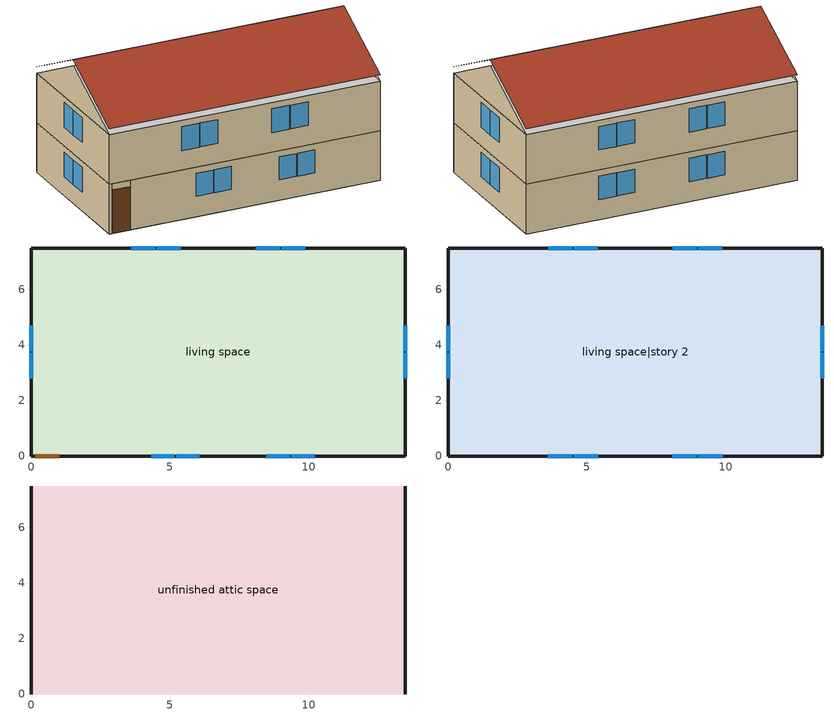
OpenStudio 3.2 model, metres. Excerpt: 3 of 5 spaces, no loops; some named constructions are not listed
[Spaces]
living space
 floor foundation (FloorFndGrndFinSlab): 0,0 0,7.49 13.49,7.49 13.49,0 z0
 wall outside (WallExtInsFin): 0,7.49 0,0 0.13,0 1.05,0 13.49,0 13.49,7.49 0,7.49 z0:2.44
 window (WindowConstruction): 4.32,0 5.16,0 / 5.23,0 6.07,0 / 8.47,0 9.31,0 / 9.37,0 10.22,0 z1.01:2.13; 9.88,7.49 9.02,7.49 / 8.96,7.49 8.1,7.49 / 5.39,7.49 4.53,7.49 / 4.47,7.49 3.61,7.49 z0.99:2.13; 0,4.68 0,3.78 / 0,3.72 0,2.81 / 13.49,2.81 13.49,3.72 / 13.49,3.78 13.49,4.68 z0.92:2.13
 door (Door): 0.15,0 1.02,0 z0:2.13
living space|story 2
 floor to living space (FloorFinUninsFin): 0,0 0,7.49 13.49,7.49 13.49,0 z2.44
 wall outside (WallExtInsFin): 0,7.49 0,0 13.49,0 13.49,7.49 0,7.49 z2.44:4.88
 window (WindowConstruction): 3.59,0 4.47,0 / 4.53,0 5.4,0 / 8.08,0 8.96,0 / 9.02,0 9.9,0 z3.4:4.57; 9.88,7.49 9.02,7.49 / 8.96,7.49 8.1,7.49 / 5.39,7.49 4.53,7.49 / 4.47,7.49 3.61,7.49 z3.43:4.57; 0,4.68 0,3.78 / 0,3.72 0,2.81 / 13.49,2.81 13.49,3.72 / 13.49,3.78 13.49,4.68 z3.36:4.57
unfinished attic space
 floor to living space|story 2 (FloorFinInsUnfinAttic): 0,7.49 13.49,7.49 13.49,0 0,0 z4.88
 wall outside (WallExtUninsUnfin): 0,3.75,6.75 0,7.49,4.88 0,0,4.88; 13.49,3.75,6.75 13.49,0,4.88 13.49,7.49,4.88
 roof outside (RoofUnfinInsExt): 13.49,3.75,7.06 0,3.75,7.06 0,0,5.18 13.49,0,5.18; 0,3.75,7.06 13.49,3.75,7.06 13.49,7.49,5.18 0,7.49,5.18
[Material] Roughness=Rough
Name | Thickness {m} | Conductivity {W/m-K} | Density {kg/m3} | Specific Heat {J/kg-K} | Thermal Absorptance | Solar Absorptance | Visible Absorptance
Drywall 0.5 in. | 0.0127 | 0.160291 | 801 | 837.4 | 0.9 | 0.5 | 0.1
FloorUATrussandIns | 0.0889 | 0.0634876 | 50.7834 | 1165.1 | 0.9 | 0.5 | 0.9
FloorUAAdditionalCeilingIns | 0.050038 | 0.060696 | 16.02 | 1046.75
RoofSheathing | 0.01905 | 0.115458 | 512.64 | 1214.23 | 0.82 | 0.3 | 0.3
Floor Covering | 0.0127 | 0.0433444 | 54.468 | 1339.84 | 0.9 | 0.9
FloorFinStudAndAirFloor | 0.1397 | 0.557395 | 67.691 | 1210.98 | 0.9 | 0.5 | 0.9
Wood Floor | 0.015875 | 0.115458 | 544.68 | 1214.23
[Construction]
FloorFinInsUnfinAttic Reversed: FloorUAAdditionalCeilingIns, FloorUATrussandIns, Drywall 0.5 in.
FloorFinUninsFin Reversed: Floor Covering, Wood Floor, RoofSheathing, FloorFinStudAndAirFloor, Drywall 0.5 in.
[Schedule:Ruleset]
Name | Default Day Schedule | Summer Design Day Schedule | Winter Design Day Schedule
res nv_1 temp schedule | Schedule Day 14
res mv_1 range exhaust schedule | Schedule Day 18 | res mv_1 range exhaust schedule summer design | res mv_1 range exhaust schedule winter design
res mv_1 bath exhaust schedule | Schedule Day 19 | res mv_1 bath exhaust schedule summer design | res mv_1 bath exhaust schedule winter design
[Schedule:Day]
Schedule Day 14; Schedule Day 18; res mv_1 range exhaust schedule winter design; Schedule Day 19; res mv_1 bath exhaust schedule winter design: 24, 0, 0
res nv_1 temp schedule allday1; res nv_1 temp schedule allday2; res nv_1 temp schedule allday3; res nv_1 temp schedule allday4; res nv_1 temp schedule allday5; res nv_1 temp schedule allday6; res nv_1 temp schedule allday7; res nv_1 temp schedule allday8; res nv_1 temp schedule allday9; res nv_1 temp schedule allday10; res nv_1 temp schedule allday11; res nv_1 temp schedule allday12: 24, 0, 21.6667
res nv_1 availability schedule allday1 on; res nv_1 availability schedule allday1 on 1; res nv_1 availability schedule allday1 on 2; res nv_1 availability schedule allday1 on 3; res nv_1 availability schedule allday1 on 4; res nv_1 availability schedule allday1 on 5; res nv_1 availability schedule allday1 on 6; res nv_1 availability schedule allday1 on 7; res nv_1 availability schedule allday1 on 8; res nv_1 availability schedule allday1 on 9; res nv_1 availability schedule allday1 on 10; res nv_1 availability schedule allday1 on 11: 1, 0, 1, 2, 0, 1, 3, 0, 1, 4, 0, 1, 5, 0, 1, 6, 0, 1, 7, 0, 1, 8, 0, 1, 9, 0, 1, 10, 0, 1, 11, 0, 1, 12, 0, 1, 13, 0, 1, 14, 0, 1, 15, 0, 1, 16, 0, 1, 17, 0, 1, 18, 0, 1, 19, 0, 1, 20, 0, 1, 21, 0, 1, 22, 0, 1, 23, 0, 1, 24, 0, 1
res mv_1 range exhaust schedule allday1; res mv_1 range exhaust schedule allday2; res mv_1 range exhaust schedule allday3; res mv_1 range exhaust schedule allday4; res mv_1 range exhaust schedule allday5; res mv_1 range exhaust schedule allday6; res mv_1 range exhaust schedule allday7; res mv_1 range exhaust schedule allday8; res mv_1 range exhaust schedule allday9; res mv_1 range exhaust schedule allday10; res mv_1 range exhaust schedule allday11; res mv_1 range exhaust schedule allday12: 16, 0, 0, 17, 0, 1, 24, 0, 0
res mv_1 range exhaust schedule summer design; res mv_1 bath exhaust schedule summer design: 24, 0, 1
res mv_1 bath exhaust schedule allday1; res mv_1 bath exhaust schedule allday2; res mv_1 bath exhaust schedule allday3; res mv_1 bath exhaust schedule allday4; res mv_1 bath exhaust schedule allday5; res mv_1 bath exhaust schedule allday6; res mv_1 bath exhaust schedule allday7; res mv_1 bath exhaust schedule allday8; res mv_1 bath exhaust schedule allday9; res mv_1 bath exhaust schedule allday10; res mv_1 bath exhaust schedule allday11; res mv_1 bath exhaust schedule allday12: 8, 0, 0, 9, 0, 1, 24, 0, 0
[Schedule:Rule] Apply Sunday=Yes; Apply Monday=Yes; Apply Tuesday=Yes; Apply Wednesday=Yes; Apply Thursday=Yes; Apply Friday=Yes; Apply Saturday=Yes; Date Specification Type=DateRange; Start Day=1
Name | Schedule Ruleset | Rule Order | Day Schedule | Start Month | End Month | End Day
res nv_1 temp schedule allday rule1 | res nv_1 temp schedule | 11 | res nv_1 temp schedule allday1 | 1 | 1 | 31
res nv_1 temp schedule allday rule2 | res nv_1 temp schedule | 10 | res nv_1 temp schedule allday2 | 2 | 2 | 28
res nv_1 temp schedule allday rule3 | res nv_1 temp schedule | 9 | res nv_1 temp schedule allday3 | 3 | 3 | 31
res nv_1 temp schedule allday rule4 | res nv_1 temp schedule | 8 | res nv_1 temp schedule allday4 | 4 | 4 | 30
res nv_1 temp schedule allday rule5 | res nv_1 temp schedule | 7 | res nv_1 temp schedule allday5 | 5 | 5 | 31
res nv_1 temp schedule allday rule6 | res nv_1 temp schedule | 6 | res nv_1 temp schedule allday6 | 6 | 6 | 30
res nv_1 temp schedule allday rule7 | res nv_1 temp schedule | 5 | res nv_1 temp schedule allday7 | 7 | 7 | 31
res nv_1 temp schedule allday rule8 | res nv_1 temp schedule | 4 | res nv_1 temp schedule allday8 | 8 | 8 | 31
res nv_1 temp schedule allday rule9 | res nv_1 temp schedule | 3 | res nv_1 temp schedule allday9 | 9 | 9 | 30
res nv_1 temp schedule allday rule10 | res nv_1 temp schedule | 2 | res nv_1 temp schedule allday10 | 10 | 10 | 31
res nv_1 temp schedule allday rule11 | res nv_1 temp schedule | 1 | res nv_1 temp schedule allday11 | 11 | 11 | 30
res nv_1 temp schedule allday rule12 | res nv_1 temp schedule | 0 | res nv_1 temp schedule allday12 | 12 | 12 | 31
res mv_1 range exhaust schedule allday rule1 | res mv_1 range exhaust schedule | 11 | res mv_1 range exhaust schedule allday1 | 1 | 1 | 31
res mv_1 range exhaust schedule allday rule2 | res mv_1 range exhaust schedule | 10 | res mv_1 range exhaust schedule allday2 | 2 | 2 | 28
res mv_1 range exhaust schedule allday rule3 | res mv_1 range exhaust schedule | 9 | res mv_1 range exhaust schedule allday3 | 3 | 3 | 31
res mv_1 range exhaust schedule allday rule4 | res mv_1 range exhaust schedule | 8 | res mv_1 range exhaust schedule allday4 | 4 | 4 | 30
res mv_1 range exhaust schedule allday rule5 | res mv_1 range exhaust schedule | 7 | res mv_1 range exhaust schedule allday5 | 5 | 5 | 31
res mv_1 range exhaust schedule allday rule6 | res mv_1 range exhaust schedule | 6 | res mv_1 range exhaust schedule allday6 | 6 | 6 | 30
res mv_1 range exhaust schedule allday rule7 | res mv_1 range exhaust schedule | 5 | res mv_1 range exhaust schedule allday7 | 7 | 7 | 31
res mv_1 range exhaust schedule allday rule8 | res mv_1 range exhaust schedule | 4 | res mv_1 range exhaust schedule allday8 | 8 | 8 | 31
res mv_1 range exhaust schedule allday rule9 | res mv_1 range exhaust schedule | 3 | res mv_1 range exhaust schedule allday9 | 9 | 9 | 30
res mv_1 range exhaust schedule allday rule10 | res mv_1 range exhaust schedule | 2 | res mv_1 range exhaust schedule allday10 | 10 | 10 | 31
res mv_1 range exhaust schedule allday rule11 | res mv_1 range exhaust schedule | 1 | res mv_1 range exhaust schedule allday11 | 11 | 11 | 30
res mv_1 range exhaust schedule allday rule12 | res mv_1 range exhaust schedule | 0 | res mv_1 range exhaust schedule allday12 | 12 | 12 | 31
res mv_1 bath exhaust schedule allday rule1 | res mv_1 bath exhaust schedule | 11 | res mv_1 bath exhaust schedule allday1 | 1 | 1 | 31
res mv_1 bath exhaust schedule allday rule2 | res mv_1 bath exhaust schedule | 10 | res mv_1 bath exhaust schedule allday2 | 2 | 2 | 28
res mv_1 bath exhaust schedule allday rule3 | res mv_1 bath exhaust schedule | 9 | res mv_1 bath exhaust schedule allday3 | 3 | 3 | 31
res mv_1 bath exhaust schedule allday rule4 | res mv_1 bath exhaust schedule | 8 | res mv_1 bath exhaust schedule allday4 | 4 | 4 | 30
res mv_1 bath exhaust schedule allday rule5 | res mv_1 bath exhaust schedule | 7 | res mv_1 bath exhaust schedule allday5 | 5 | 5 | 31
res mv_1 bath exhaust schedule allday rule6 | res mv_1 bath exhaust schedule | 6 | res mv_1 bath exhaust schedule allday6 | 6 | 6 | 30
res mv_1 bath exhaust schedule allday rule7 | res mv_1 bath exhaust schedule | 5 | res mv_1 bath exhaust schedule allday7 | 7 | 7 | 31
res mv_1 bath exhaust schedule allday rule8 | res mv_1 bath exhaust schedule | 4 | res mv_1 bath exhaust schedule allday8 | 8 | 8 | 31
res mv_1 bath exhaust schedule allday rule9 | res mv_1 bath exhaust schedule | 3 | res mv_1 bath exhaust schedule allday9 | 9 | 9 | 30
res mv_1 bath exhaust schedule allday rule10 | res mv_1 bath exhaust schedule | 2 | res mv_1 bath exhaust schedule allday10 | 10 | 10 | 31
res mv_1 bath exhaust schedule allday rule11 | res mv_1 bath exhaust schedule | 1 | res mv_1 bath exhaust schedule allday11 | 11 | 11 | 30
res mv_1 bath exhaust schedule allday rule12 | res mv_1 bath exhaust schedule | 0 | res mv_1 bath exhaust schedule allday12 | 12 | 12 | 31
